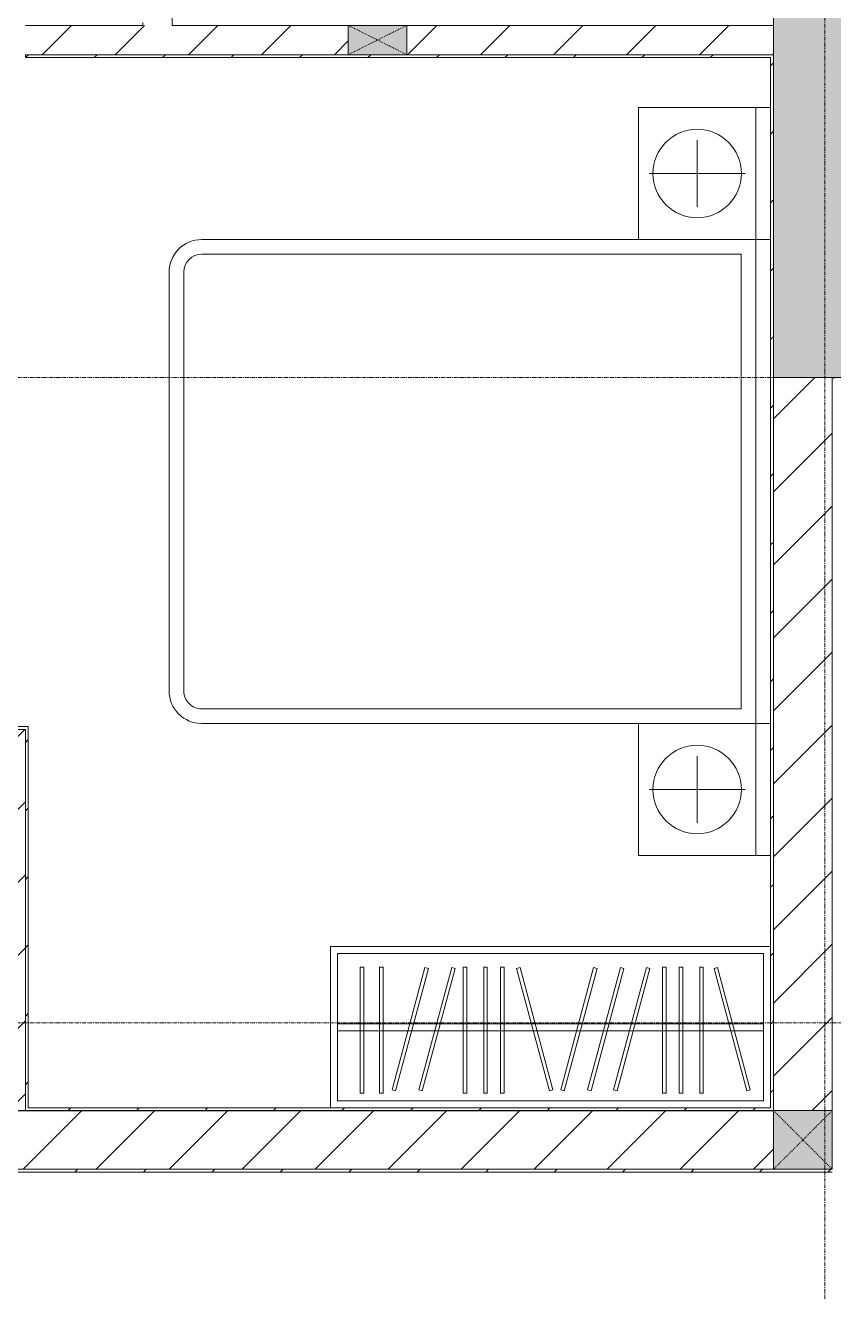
# Model space of a CAD drawing. Header units: millimetres. Extents: x 5356 to 209803, y -16346 to 109894.
# Drawn here: x 74628 to 77383, y 36121 to 40437 of the extents above; entities that cross this region are included whole.
import ezdxf

# ---------------------------------------------------------------- set-up
doc = ezdxf.new("R2010")
doc.units = ezdxf.units.MM
doc.linetypes.add('Dash', pattern=[6, 3, -3])
doc.linetypes.add('Grid Line', pattern=[22.225, 12.7, -3.175, 3.175, -3.175])
for name, color, linetype, lineweight in [('0-1', 7, 'Continuous', 5), ('A-FLOR', 192, 'Continuous', 9), ('A-WALL-1', 253, 'Continuous', 18), ('A-WALL-2', 9, 'Continuous', 9), ('A-WALL-3', 113, 'Continuous', 18), ('A-WALL-PATT-1', 10, 'Continuous', 9), ('A-WALL-PATT-2', 9, 'Continuous', 9), ('A-WALL-PATT-3', 111, 'Continuous', 9), ('I-FURN-1', 9, 'Continuous', 9), ('I-WALL-1', 253, 'Continuous', 18), ('I-WALL-3', 2, 'Continuous', 18), ('S-COLS', 52, 'Continuous', 9), ('S-COLS-1', 254, 'Continuous', 5), ('S-COLS-2', 253, 'Continuous', 18), ('S-COLS-3', 9, 'Continuous', 9), ('S-COLS-4', 52, 'Continuous', 18), ('S-COLS-HDLN', 52, 'Dash', 9), ('S-COLS-HDLN-1', 9, 'Dash', 9), ('S-GRID-1', 1, 'Grid Line', 9)]:
    doc.layers.add(name, color=color, linetype=linetype, lineweight=lineweight)
pattern_1 = [(45, (0, 0), (-124.4508, 124.4508), [])]
pattern_2 = [(45, (0, 0), (-116.67262, 116.67262), [])]

# ---------------------------------------------------------------- blocks, each defined once
blk = doc.blocks.new('NCV_TKTC_KET CAU_rvt-1-TKCS_MB ĐỊNH VỊ MỐC TỌA ĐỘ CÔNG TRÌNH')
at = {"layer": 'S-COLS-1'}
blk.add_hatch(color=256, dxfattribs=at).paths.add_polyline_path([(77177.6, 39236.9), (77527.6, 39236.9), (77527.6, 40536.9), (77177.6, 40536.9), (77177.6, 39870.6)])
at = {"layer": 'S-COLS-2'}
for p, q in [((77177.6, 40536.9), (77177.6, 39236.9)), ((77177.6, 39236.9), (77527.6, 39236.9))]:
    blk.add_line(p, q, dxfattribs=at)
blk = doc.blocks.new('GIUONG NGU-2TAB-1600x2000 - GIUONG NGU-2TAB-1600x2000-842839-TKCS_MB ĐỊNH VỊ MỐC TỌA ĐỘ CÔNG TRÌNH')
at = {"layer": 'I-FURN-1'}
for p, q in [((8.5, 0), (8.5, -50)), ((458.5, -50), (458.5, 0)), ((458.5, 0), (458.5, -50)), ((2108.2, -50), (2108.2, 0)), ((2108.2, 0), (2108.2, -50)), ((2558.2, -50), (2558.2, 0)), ((458.5, -50), (8.5, -50)), ((8.5, -50), (8.5, -450.3)), ((8.5, -50), (458.5, -50)), ((458.5, -50), (8.5, -50)), ((8.5, -50), (8.5, -450.3)), ((458.5, -450.3), (458.5, -50)), ((2108.2, -50), (458.5, -50)), ((458.5, -50), (458.5, -1938.9)), ((458.5, -50), (2108.2, -50)), ((458.5, -1938.9), (458.5, -50)), ((458.5, -450.3), (458.5, -50)), ((458.5, -50), (2108.2, -50)), ((2558.2, -50), (2108.2, -50)), ((2108.2, -50), (2108.2, -450.3)), ((2108.2, -1938.9), (2108.2, -50)), ((2108.2, -50), (2558.2, -50)), ((2108.2, -50), (2558.2, -50)), ((2108.2, -450.3), (2108.2, -50)), ((2108.2, -50), (2108.2, -1938.9)), ((2558.2, -450.3), (2558.2, -50)), ((2558.2, -50), (2558.2, -450.3)), ((233.5, -86.8), (233.5, -413.5)), ((508.5, -100), (2058.2, -100)), ((508.5, -1938.9), (508.5, -100)), ((2058.2, -100), (2058.2, -1938.9)), ((2333.2, -86.8), (2333.2, -413.5)), ((120.2, -250.2), (346.8, -250.2)), ((2446.5, -250.2), (2219.8, -250.2)), ((8.5, -450.3), (458.5, -450.3)), ((8.5, -450.3), (458.5, -450.3)), ((2108.2, -450.3), (2558.2, -450.3)), ((2558.2, -450.3), (2108.2, -450.3)), ((1997.1, -2000), (569.6, -2000)), ((569.6, -2050), (1997.1, -2050)), ((1997.1, -2050), (569.6, -2050))]:
    blk.add_line(p, q, dxfattribs=at)
for centre in [(233.5, -250.2), (2333.2, -250.2)]:
    blk.add_circle(centre, 150.7, dxfattribs=at)
for centre, radius, start, end in [((569.6, -1938.9), 111.1, 180, 270), ((569.6, -1938.9), 111.1, 180, 270), ((569.6, -1938.9), 61.1, 180, 270), ((1997.1, -1938.9), 111.1, 270, 360), ((1997.1, -1938.9), 61.1, 270, 0), ((1997.1, -1938.9), 111.1, 270, 0)]:
    blk.add_arc(centre, radius, start, end, dxfattribs=at)
blk = doc.blocks.new('TU QUAN AO-SUITE ROOM_3 - TU QUAN AO-SUITE ROOM_3-V33-TKCS_MB ĐỊNH VỊ MỐC TỌA ĐỘ CÔNG TRÌNH')
at = {"layer": 'I-FURN-1'}
for p, q in [((-550, 0), (-550, -1500)), ((-550, -1500), (-550, 0)), ((-550, -24), (-550, -576)), ((-526, -24), (-24, -24)), ((-526, -1476), (-526, -24)), ((-526, -24), (-526, -600)), ((-287, -24), (-287, -576)), ((-263, -24), (-263, -576)), ((-24, -24), (-24, -1476)), ((-478.3, -181.1), (-61.3, -69.4)), ((-58.2, -80.9), (-475.2, -192.7)), ((-61.3, -69.4), (-58.2, -80.9)), ((-475.2, -192.7), (-478.3, -181.1)), ((-480.1, -229.7), (-50.1, -229.7)), ((-480.1, -241.7), (-480.1, -229.7)), ((-50.1, -241.7), (-480.1, -241.7)), ((-50.1, -229.7), (-50.1, -241.7)), ((-480.1, -299.2), (-50.1, -299.2)), ((-480.1, -311.2), (-480.1, -299.2)), ((-50.1, -299.2), (-50.1, -311.2)), ((-50.1, -311.2), (-480.1, -311.2)), ((-480.1, -356.4), (-50.1, -356.4)), ((-480.1, -368.4), (-480.1, -356.4)), ((-50.1, -368.4), (-480.1, -368.4)), ((-50.1, -356.4), (-50.1, -368.4)), ((-475.2, -411.5), (-478.3, -423.1)), ((-478.3, -423.1), (-61.3, -534.9)), ((-58.2, -523.3), (-475.2, -411.5)), ((-475.2, -500.3), (-478.3, -511.9)), ((-478.3, -511.9), (-61.3, -623.6)), ((-58.2, -612.1), (-475.2, -500.3)), ((-61.3, -534.9), (-58.2, -523.3)), ((-526, -1476), (-526, -600)), ((-475.2, -591.5), (-478.3, -603.1)), ((-478.3, -603.1), (-61.3, -714.9)), ((-58.2, -703.3), (-475.2, -591.5)), ((-287, -576), (-287, -1476)), ((-263, -576), (-263, -1476)), ((-61.3, -623.6), (-58.2, -612.1)), ((-61.3, -714.9), (-58.2, -703.3)), ((-478.3, -853.9), (-61.3, -742.1)), ((-58.2, -753.7), (-475.2, -865.5)), ((-61.3, -742.1), (-58.2, -753.7)), ((-475.2, -865.5), (-478.3, -853.9)), ((-480.1, -908.6), (-480.1, -920.6)), ((-480.1, -908.6), (-480.1, -920.6)), ((-50.1, -908.6), (-480.1, -908.6)), ((-480.1, -920.6), (-50.1, -920.6)), ((-50.1, -920.6), (-50.1, -908.6)), ((-480.1, -965.8), (-480.1, -977.8)), ((-480.1, -965.8), (-480.1, -977.8)), ((-50.1, -965.8), (-480.1, -965.8)), ((-480.1, -977.8), (-50.1, -977.8)), ((-50.1, -977.8), (-50.1, -965.8)), ((-480.1, -1035.3), (-480.1, -1047.3)), ((-480.1, -1035.3), (-480.1, -1047.3)), ((-50.1, -1035.3), (-480.1, -1035.3)), ((-50.1, -1047.3), (-50.1, -1035.3)), ((-480.1, -1047.3), (-50.1, -1047.3)), ((-475.2, -1075.3), (-478.3, -1086.9)), ((-58.2, -1187.1), (-475.2, -1075.3)), ((-478.3, -1086.9), (-61.3, -1198.6)), ((-475.2, -1166.5), (-478.3, -1178.1)), ((-478.3, -1178.1), (-61.3, -1289.9)), ((-58.2, -1278.3), (-475.2, -1166.5)), ((-61.3, -1198.6), (-58.2, -1187.1)), ((-61.3, -1289.9), (-58.2, -1278.3)), ((-480.1, -1320.5), (-480.1, -1332.5)), ((-480.1, -1320.5), (-480.1, -1332.5)), ((-50.1, -1320.5), (-480.1, -1320.5)), ((-480.1, -1332.5), (-50.1, -1332.5)), ((-50.1, -1332.5), (-50.1, -1320.5)), ((-480.1, -1386.9), (-480.1, -1398.9)), ((-480.1, -1386.9), (-480.1, -1398.9)), ((-50.1, -1386.9), (-480.1, -1386.9)), ((-480.1, -1398.9), (-50.1, -1398.9)), ((-50.1, -1398.9), (-50.1, -1386.9)), ((-550, -1500), (0, -1500)), ((0, -1500), (-550, -1500)), ((-24, -1476), (-526, -1476))]:
    blk.add_line(p, q, dxfattribs=at)
blk = doc.blocks.new('G1_SOF - BO TRU - 100x200-V63-TKCS_MB ĐỊNH VỊ MỐC TỌA ĐỘ CÔNG TRÌNH')
at = {"layer": 'S-COLS-3'}
blk.add_hatch(color=256, dxfattribs=at).paths.add_polyline_path([(50, -100), (50, 100), (-50, 100), (-50, -100)])
at = {"layer": 'S-COLS-2'}
for p, q in [((50, 100), (-50, 100)), ((-50, 100), (-50, -100)), ((50, -100), (50, 100)), ((-50, -100), (50, -100))]:
    blk.add_line(p, q, dxfattribs=at)
at = {"layer": 'S-COLS-HDLN-1'}
for p, q in [((50, 100), (-50, -100)), ((-50, 100), (50, -100))]:
    blk.add_line(p, q, dxfattribs=at)
blk = doc.blocks.new('NCV_TKTC_TANG 1_rvt-1-TKCS_MB ĐỊNH VỊ MỐC TỌA ĐỘ CÔNG TRÌNH')
at = {"layer": 'A-WALL-PATT-1'}
h = blk.add_hatch(dxfattribs=at)
h.set_pattern_fill('FP_2', color=256, style=0, pattern_type=2)
h.set_pattern_definition(pattern_1)
h.paths.add_polyline_path([(75561.6, 40336.9), (75727.9, 40336.9), (75727.9, 40436.9), (74627.6, 40436.9), (74627.6, 40336.9)])
h.paths.add_polyline_path([(75927.9, 40336.9), (77177.9, 40336.9), (77177.6, 40436.9), (75927.9, 40436.9), (75927.9, 40398.2)])
h.paths.add_polyline_path([(73627.6, 40336.9), (73727.6, 40336.9), (73727.6, 40436.9), (73477.6, 40436.9), (73477.6, 40336.9), (73527.6, 40336.9)])
h.paths.add_polyline_path([(72535.5, 40336.9), (72677.6, 40336.9), (72677.6, 40436.9), (72427.6, 40436.9), (72427.6, 40336.9)])
h = blk.add_hatch(dxfattribs=at)
h.set_pattern_fill('FP_2', color=256, style=0, pattern_type=2)
h.set_pattern_definition(pattern_1)
h.paths.add_polyline_path([(74627.6, 36736.9), (74627.6, 38036.9), (74527.6, 38036.9), (74527.6, 36736.9)])
at = {"layer": 'A-WALL-PATT-2'}
h = blk.add_hatch(dxfattribs=at)
h.set_pattern_fill('FP_3', color=256, style=0, pattern_type=2)
h.set_pattern_definition(pattern_2)
h.paths.add_polyline_path([(77177.6, 40326.9), (77177.6, 40336.9), (74627.6, 40336.9), (74627.6, 40326.9), (77167.6, 40326.9)])
h.paths.add_polyline_path([(73719.6, 40326.9), (73727.6, 40326.9), (73727.6, 40336.9), (73637.6, 40336.9), (73637.6, 40326.9)])
h = blk.add_hatch(dxfattribs=at)
h.set_pattern_fill('FP_3', color=256, style=0, pattern_type=2)
h.set_pattern_definition(pattern_2)
h.paths.add_polyline_path([(77177.6, 36746.9), (77177.6, 40326.9), (77167.6, 40326.9), (77167.6, 36746.9)])
h = blk.add_hatch(dxfattribs=at)
h.set_pattern_fill('FP_3', color=256, style=0, pattern_type=2)
h.set_pattern_definition(pattern_2)
h.paths.add_polyline_path([(74637.6, 36746.9), (74637.6, 38036.9), (74627.6, 38036.9), (74627.6, 36746.9)])
h = blk.add_hatch(dxfattribs=at)
h.set_pattern_fill('FP_3', color=256, style=0, pattern_type=2)
h.set_pattern_definition(pattern_2)
h.paths.add_polyline_path([(77177.6, 36736.9), (77177.6, 36746.9), (74627.6, 36746.9), (74627.6, 36736.9), (75561.6, 36736.9)])
at = {"layer": 'A-WALL-1'}
for p, q in [((75027.6, 40446.9), (75027.6, 40436.9)), ((75137.6, 40436.9), (75127.6, 40436.9)), ((77177.9, 40436.9), (77177.6, 40436.9)), ((77177.9, 40336.9), (77177.9, 40436.9)), ((77177.6, 40336.9), (77177.9, 40336.9)), ((74627.6, 38036.9), (74527.6, 38036.9)), ((74627.6, 36736.9), (74627.6, 38036.9)), ((74527.6, 36736.9), (74627.6, 36736.9))]:
    blk.add_line(p, q, dxfattribs=at)
at = {"layer": 'A-WALL-2'}
for p, q in [((75127.6, 40436.9), (75127.6, 40486.9)), ((75027.6, 40436.9), (74627.6, 40436.9)), ((75727.9, 40436.9), (75137.6, 40436.9)), ((77177.6, 40436.9), (75927.9, 40436.9)), ((74627.6, 40336.9), (75727.9, 40336.9)), ((75727.9, 40336.9), (74627.6, 40336.9)), ((75927.9, 40336.9), (77177.6, 40336.9)), ((77177.6, 40336.9), (75927.9, 40336.9))]:
    blk.add_line(p, q, dxfattribs=at)
at = {"layer": 'I-WALL-1'}
for p, q in [((74627.6, 40336.9), (74627.6, 40326.9)), ((74627.6, 40326.9), (77167.6, 40326.9)), ((77167.6, 40326.9), (77167.6, 36746.9)), ((77177.6, 40326.9), (77177.6, 40336.9)), ((77177.6, 36746.9), (77177.6, 40326.9)), ((74637.6, 38046.9), (74477.6, 38046.9)), ((74527.6, 38036.9), (74627.6, 38036.9)), ((74627.6, 38036.9), (74627.6, 36746.9)), ((74637.6, 38036.9), (74637.6, 38046.9)), ((74637.6, 36746.9), (74637.6, 38036.9)), ((74627.6, 36746.9), (74627.6, 36736.9)), ((74627.6, 36736.9), (77177.6, 36736.9)), ((77167.6, 36746.9), (74637.6, 36746.9)), ((77177.6, 36737.8), (77177.6, 36746.9))]:
    blk.add_line(p, q, dxfattribs=at)
at = {"layer": 'I-FURN-1'}
for name, p, rotation in [('GIUONG NGU-2TAB-1600x2000 - GIUONG NGU-2TAB-1600x2000-842839-TKCS_MB ĐỊNH VỊ MỐC TỌA ĐỘ CÔNG TRÌNH', (77167.6, 40165.4), 269.9999999999999), ('TU QUAN AO-SUITE ROOM_3 - TU QUAN AO-SUITE ROOM_3-V33-TKCS_MB ĐỊNH VỊ MỐC TỌA ĐỘ CÔNG TRÌNH', (77167.6, 36746.9), 269.9999999999993)]:
    blk.add_blockref(name, p, dxfattribs=dict(at, rotation=rotation))
at = {"layer": 'S-COLS-3', "rotation": 269.9999999999989}
blk.add_blockref('G1_SOF - BO TRU - 100x200-V63-TKCS_MB ĐỊNH VỊ MỐC TỌA ĐỘ CÔNG TRÌNH', (75827.9, 40386.9), dxfattribs=at)
blk = doc.blocks.new('G1_SOF - BO TRU - 200x200-V349-TKCS_MB ĐỊNH VỊ MỐC TỌA ĐỘ CÔNG TRÌNH')
at = {"layer": 'S-COLS-3'}
blk.add_hatch(color=256, dxfattribs=at).paths.add_polyline_path([(100, -100), (100, 100), (-100, 100), (-100, -100)])
at = {"layer": 'S-COLS-4'}
for p, q in [((100, 100), (-100, 100)), ((-100, 100), (-100, -100)), ((100, -100), (100, 100)), ((-100, -100), (100, -100))]:
    blk.add_line(p, q, dxfattribs=at)
at = {"layer": 'S-COLS-HDLN'}
for p, q in [((100, 100), (-100, -100)), ((-100, 100), (100, -100))]:
    blk.add_line(p, q, dxfattribs=at)

msp = doc.modelspace()

# ---------------------------------------------------------------- hatches: boundary and pattern name
at = {"layer": 'A-WALL-PATT-3'}
h = msp.add_hatch(dxfattribs=at)
h.set_pattern_fill('FP_1', color=256, style=0, pattern_type=2)
h.set_pattern_definition(pattern_1)
h.paths.add_polyline_path([(77377.6, 36737.8), (77377.6, 39236.9), (77177.6, 39236.9), (77177.6, 36737.8)])
h = msp.add_hatch(dxfattribs=at)
h.set_pattern_fill('FP_1', color=256, style=0, pattern_type=2)
h.set_pattern_definition(pattern_1)
h.paths.add_polyline_path([(77177.6, 36537.8), (77177.6, 36737.8), (73277.6, 36737.8), (73277.6, 36537.8), (75561.6, 36537.8)])
h.paths.add_polyline_path([(73077.6, 36537.8), (73077.6, 36737.8), (72077.6, 36737.8), (72077.6, 36537.8), (72838.1, 36537.8)])
h.paths.add_polyline_path([(69509.4, 36537.8), (70987.6, 36537.8), (70987.6, 36737.8), (69252.6, 36737.8), (69252.6, 36537.8), (69262.6, 36537.8)])
h = msp.add_hatch(dxfattribs=at)
h.set_pattern_fill('FP_8', color=256, style=0, pattern_type=2)
h.set_pattern_definition(pattern_2)
h.paths.add_polyline_path([(74048.5, 36527.8), (77377.6, 36527.8), (77377.6, 36537.8), (73177.6, 36537.8), (73177.6, 36527.8), (73745.9, 36527.8)])

# ---------------------------------------------------------------- linework, layer by layer
at = {"layer": 'A-FLOR'}
msp.add_line((77387.6, 39235.7), (77377.6, 39235.7), dxfattribs=at)
at = {"layer": 'A-WALL-3'}
for p, q in [((77177.6, 39236.9), (77177.6, 36737.8)), ((77377.6, 39236.9), (77177.6, 39236.9)), ((77377.6, 36737.8), (77377.6, 39236.9)), ((77177.6, 36737.8), (73277.6, 36737.8)), ((73277.6, 36537.8), (77177.6, 36537.8))]:
    msp.add_line(p, q, dxfattribs=at)
at = {"layer": 'I-WALL-3'}
msp.add_line((73187.6, 36527.8), (77377.6, 36527.8), dxfattribs=at)
at = {"layer": 'S-GRID-1'}
for p, q in [((77352.6, 20960.6), (77352.6, 80482.7)), ((131551.8, 39236.9), (29351.8, 39236.9)), ((131551.8, 37036.9), (29351.8, 37036.9))]:
    msp.add_line(p, q, dxfattribs=at)

# ---------------------------------------------------------------- block references
at = {"layer": '0-1'}
for name in ['NCV_TKTC_KET CAU_rvt-1-TKCS_MB ĐỊNH VỊ MỐC TỌA ĐỘ CÔNG TRÌNH', 'NCV_TKTC_TANG 1_rvt-1-TKCS_MB ĐỊNH VỊ MỐC TỌA ĐỘ CÔNG TRÌNH']:
    msp.add_blockref(name, (0, 0), dxfattribs=at)
at = {"layer": 'S-COLS'}
msp.add_blockref('G1_SOF - BO TRU - 200x200-V349-TKCS_MB ĐỊNH VỊ MỐC TỌA ĐỘ CÔNG TRÌNH', (77277.6, 36637.8), dxfattribs=at)

doc.saveas('drawing.dxf')
